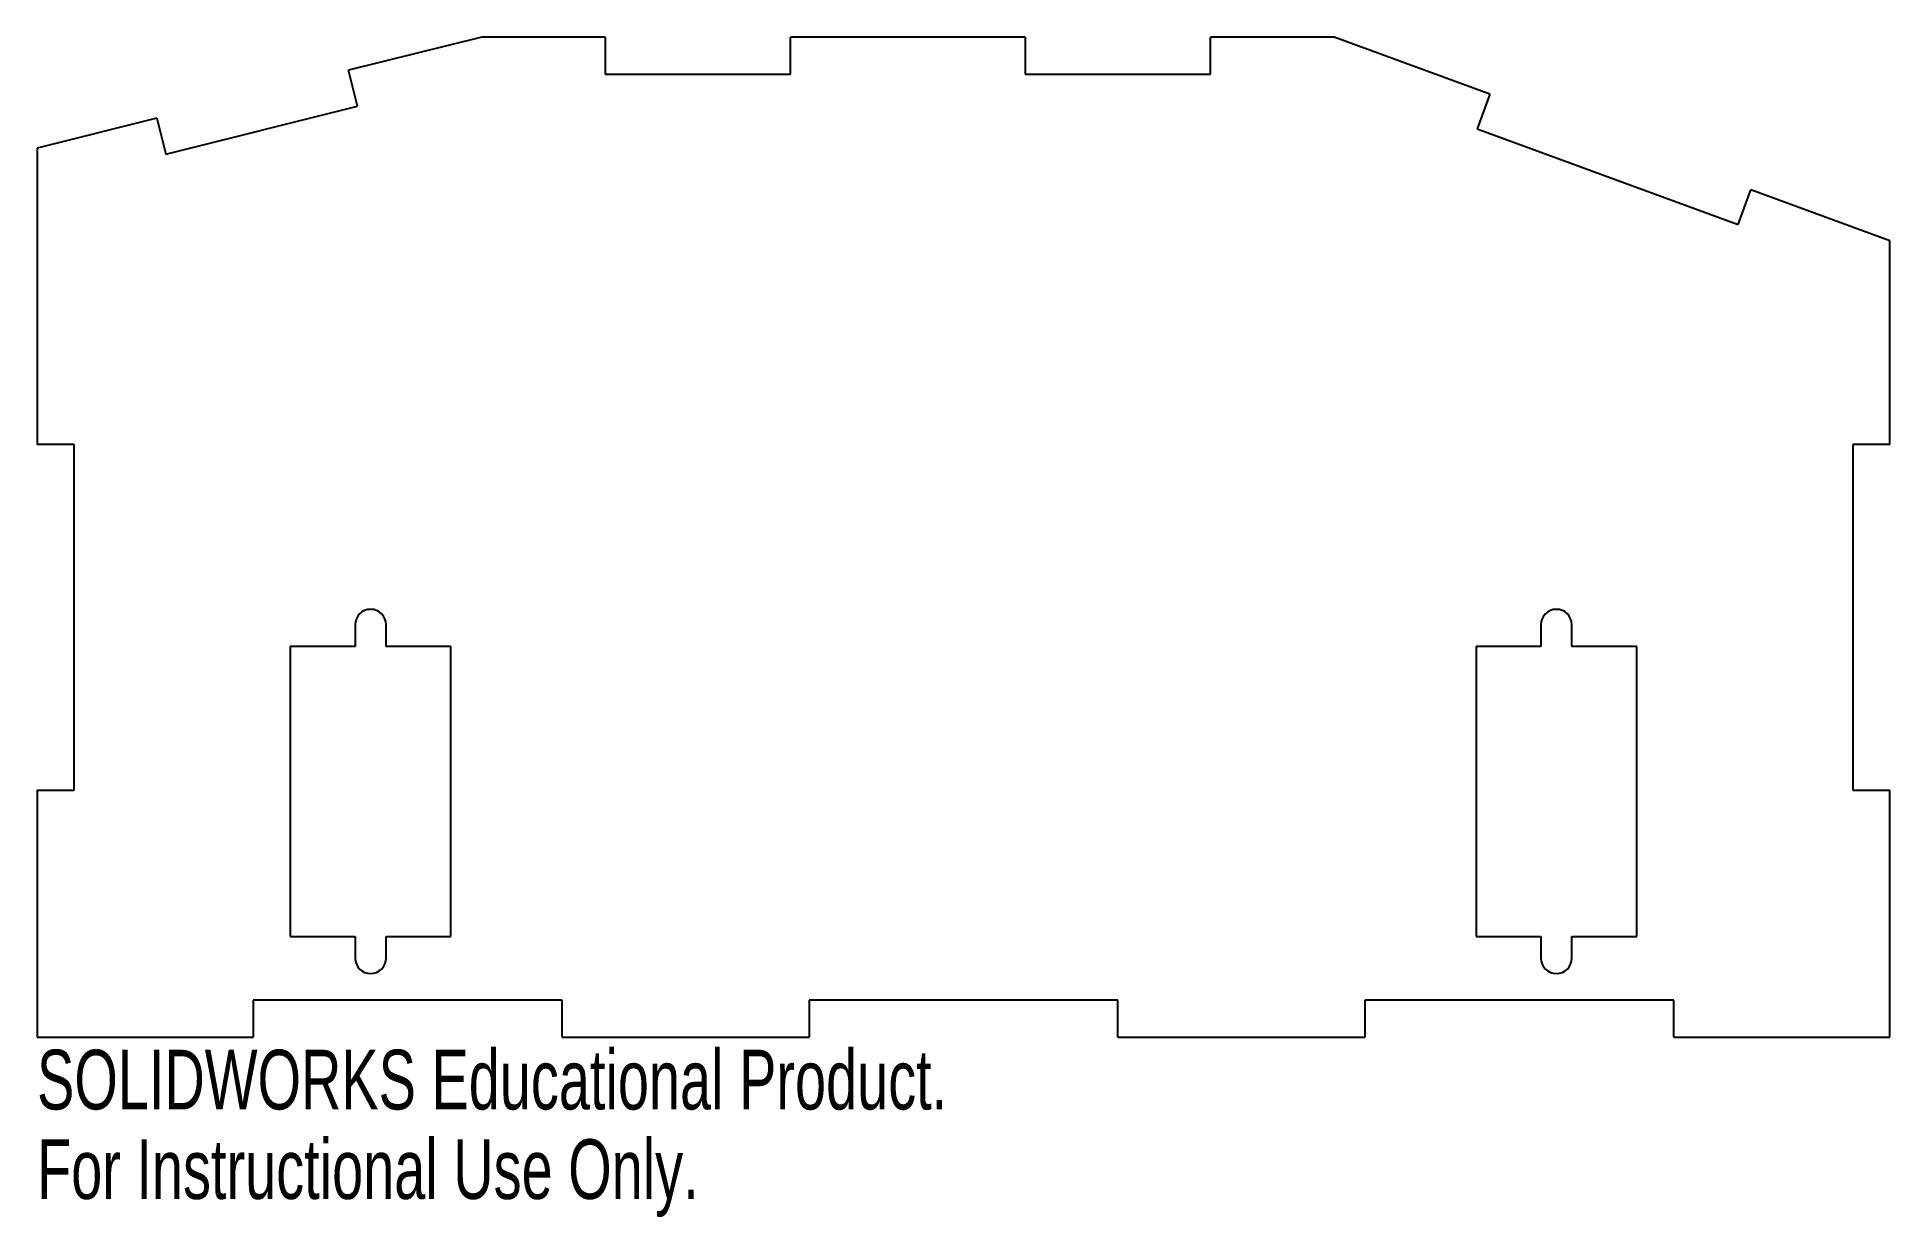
# Model space of a CAD drawing. Header units: millimetres. Extents: x 0 to 150, y -15 to 81.
import ezdxf

# ---------------------------------------------------------------- set-up
doc = ezdxf.new("R2010")
doc.units = ezdxf.units.MM
doc.styles.add('SLDTEXTSTYLE0', font='TXT', dxfattribs={"width": 0.7})

msp = doc.modelspace()

# ---------------------------------------------------------------- linework, layer by layer
at = {"color": 7, "linetype": 'Continuous', "lineweight": 25}
for p, q in [((36, 81), (25.22, 78.31)), ((46, 81), (36, 81)), ((46, 81), (46, 78)), ((80, 81), (61, 81)), ((61, 78), (61, 81)), ((80, 81), (80, 78)), ((105, 81), (95, 81)), ((95, 78), (95, 81)), ((117.61, 76.38), (105, 81)), ((25.95, 75.4), (25.22, 78.31)), ((46, 78), (61, 78)), ((80, 78), (95, 78)), ((10.43, 71.51), (25.95, 75.4)), ((117.61, 76.38), (116.58, 73.56)), ((9.7, 74.43), (0, 72)), ((9.7, 74.43), (10.43, 71.51)), ((116.58, 73.56), (137.7, 65.81)), ((0, 72), (0, 48)), ((137.7, 65.81), (138.73, 68.63)), ((150, 64.5), (138.73, 68.63)), ((150, 48), (150, 64.5)), ((3, 48), (0, 48)), ((3, 20), (3, 48)), ((147, 48), (147, 20)), ((150, 48), (147, 48)), ((25.75, 33.4), (25.75, 31.65)), ((28.25, 31.65), (28.25, 33.4)), ((121.75, 33.4), (121.75, 31.65)), ((124.25, 31.65), (124.25, 33.4)), ((20.5, 31.65), (20.5, 8.15)), ((25.75, 31.65), (20.5, 31.65)), ((33.5, 31.65), (28.25, 31.65)), ((33.5, 8.15), (33.5, 31.65)), ((116.5, 31.65), (116.5, 8.15)), ((121.75, 31.65), (116.5, 31.65)), ((129.5, 31.65), (124.25, 31.65)), ((129.5, 8.15), (129.5, 31.65)), ((0, 20), (3, 20)), ((0, 20), (0, 0)), ((147, 20), (150, 20)), ((150, 0), (150, 20)), ((20.5, 8.15), (25.75, 8.15)), ((25.75, 8.15), (25.75, 6.4)), ((28.25, 8.15), (33.5, 8.15)), ((28.25, 6.4), (28.25, 8.15)), ((116.5, 8.15), (121.75, 8.15)), ((121.75, 8.15), (121.75, 6.4)), ((124.25, 8.15), (129.5, 8.15)), ((124.25, 6.4), (124.25, 8.15)), ((17.5, 3), (17.5, 0)), ((42.5, 3), (17.5, 3)), ((42.5, 0), (42.5, 3)), ((62.5, 3), (62.5, 0)), ((87.5, 3), (62.5, 3)), ((87.5, 0), (87.5, 3)), ((107.5, 3), (107.5, 0)), ((132.5, 3), (107.5, 3)), ((132.5, 0), (132.5, 3)), ((0, 0), (17.5, 0)), ((42.5, 0), (62.5, 0)), ((87.5, 0), (107.5, 0)), ((132.5, 0), (150, 0))]:
    msp.add_line(p, q, dxfattribs=at)
for centre, start, end in [((27, 33.4), 0, 180), ((123, 33.4), 0, 180), ((27, 6.4), 180, 0), ((123, 6.4), 180, 0)]:
    msp.add_arc(centre, 1.25, start, end, dxfattribs=at)

# ---------------------------------------------------------------- texts
at = {"color": 7, "linetype": 'Continuous', "char_height": 4.8336, "attachment_point": 1, "style": 'SLDTEXTSTYLE0'}
for s, insert in [('SOLIDWORKS Educational Product.', (0, -1.02)), ('For Instructional Use Only.', (0, -8.27))]:
    msp.add_mtext(s, dxfattribs=dict(at, insert=insert))

doc.saveas('drawing.dxf')
